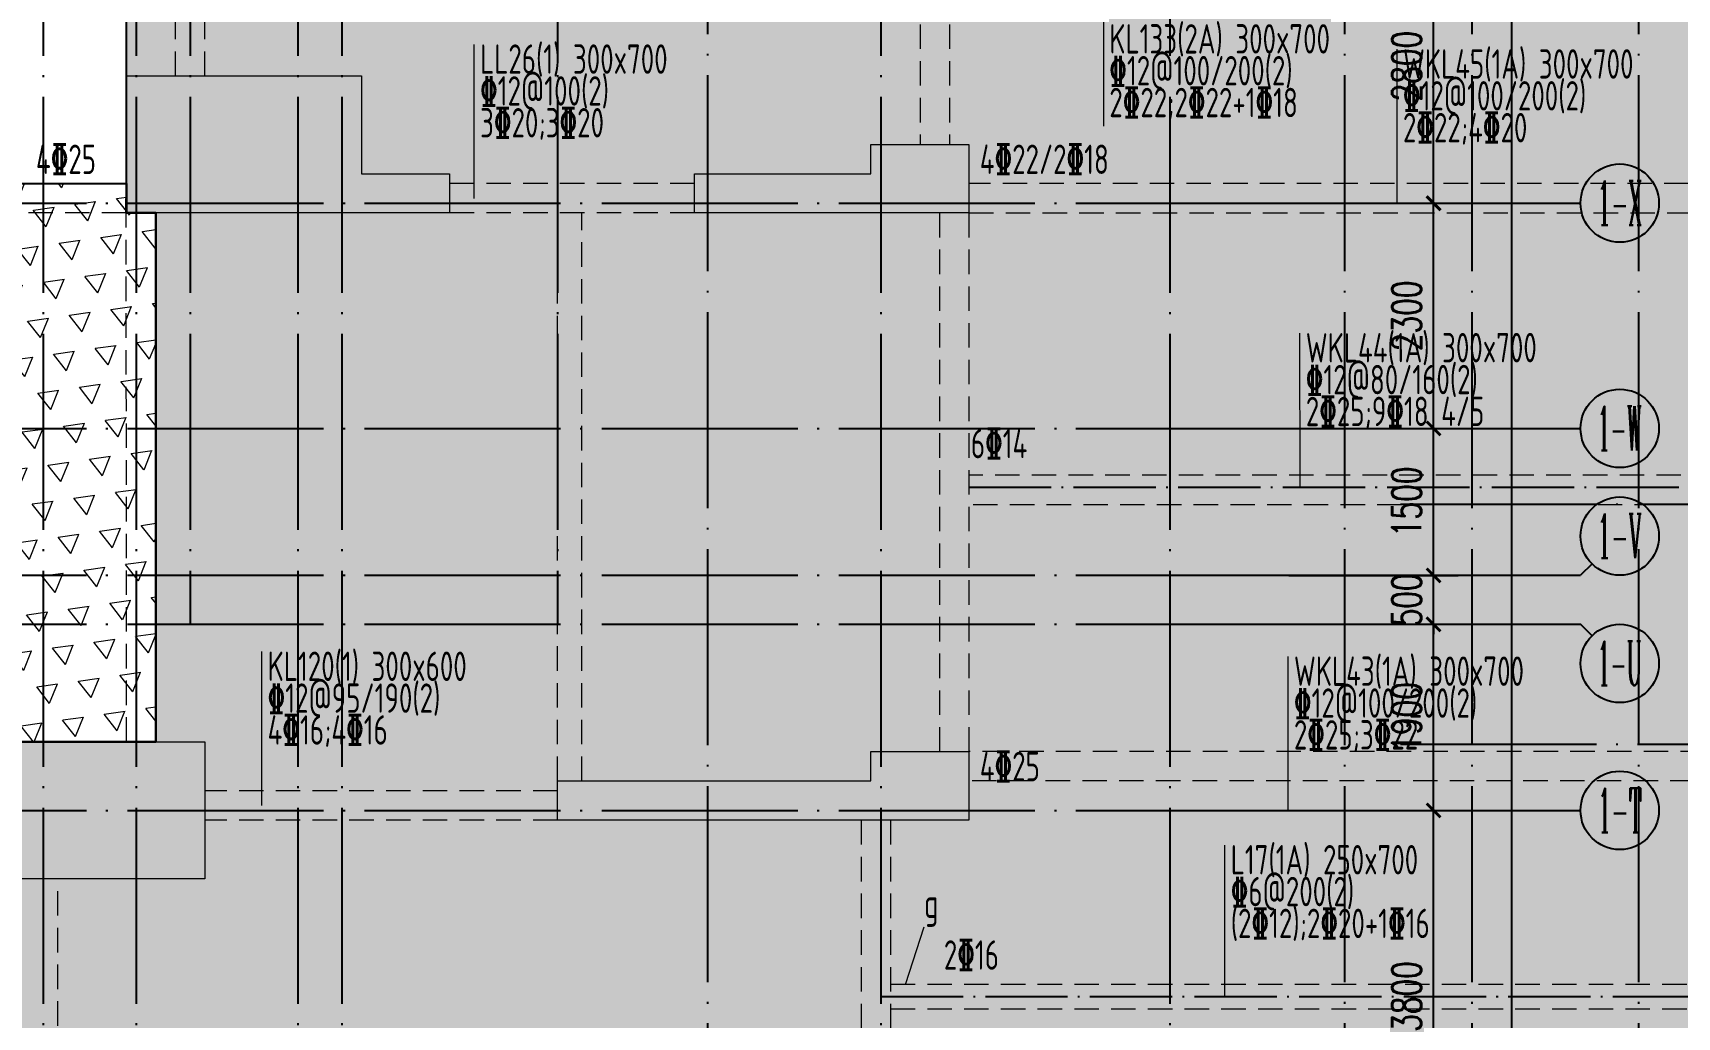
# Model space of a CAD drawing. Header units: millimetres. Extents: x 1089227 to 13101469, y 618865 to 10240562.
# Drawn here: x 3369642 to 3386423, y 4943264 to 4953314 of the extents above; entities that cross this region are included whole.
import ezdxf
from ezdxf.enums import TextEntityAlignment as Align

# ---------------------------------------------------------------- set-up
doc = ezdxf.new("R2010")
doc.units = ezdxf.units.MM
doc.header["$LTSCALE"] = 1000
doc.header["$PDMODE"] = 3
doc.header["$PDSIZE"] = 200
for name, pattern in [('DOTE', [2.42, 2, -0.2, 0.02, -0.2]), ('GB_DASHDOT3', [1.0675, 0.84, -0.105, 0.0175, -0.105]), ('HIDDEN', [0.375, 0.25, -0.125])]:
    doc.linetypes.add(name, pattern=pattern)
doc.layers.get('0').update_dxf_attribs({"linetype": 'CONTINUOUS'})
doc.layers.get('Defpoints').update_dxf_attribs({"linetype": 'CONTINUOUS'})
for name, color, linetype in [('AXIS', 3, 'CONTINUOUS'), ('AXIS_TEXT', 7, 'CONTINUOUS'), ('C-H', 8, 'CONTINUOUS'), ('DOTE', 1, 'DOTE'), ('S-GRID-DE', 11, 'GB_DASHDOT3'), ('降板范围', 7, 'CONTINUOUS')]:
    doc.layers.add(name, color=color, linetype=linetype)
for name, color, linetype, lineweight in [('S-BEAM-DASH', 4, 'HIDDEN', 0), ('S-SLAB-HATCH', 73, 'CONTINUOUS', 0), ('S-WALL', 31, 'CONTINUOUS', 0), ('梁原位标注', 7, 'CONTINUOUS', 18), ('梁名称编号', 2, 'CONTINUOUS', 18), ('梁标注引线', 2, 'CONTINUOUS', 18), ('梁集中标注', 2, 'CONTINUOUS', 18)]:
    doc.layers.add(name, color=color, linetype=linetype, lineweight=lineweight)
doc.styles.add('_TCH_AXIS', font='COMPLEX', dxfattribs={"bigfont": 'AllInOneBig.shx'})
doc.styles.add('_TCH_DIM_T3', font='SIMPLEX', dxfattribs={"width": 0.705882, "bigfont": 'AllInOneBig.shx'})
doc.styles.add('COMPLEX', font='COMPLEX', dxfattribs={"bigfont": 'AllInOneBig.shx'})
doc.styles.add('Style 1', font='yjkeng.shx', dxfattribs={"width": 0.7, "height": 300, "bigfont": 'yjkchn.shx'})
doc.dimstyles.new('_TCH_ARCH&&100', dxfattribs={"dimtxt": 297.5, "dimasz": 100, "dimexe": 250, "dimexo": 300, "dimgap": 126.25, "dimtad": 1, "dimdec": 0, "dimzin": 0, "dimdsep": 46, "dimtxsty": '_TCH_DIM_T3', "dimblk": 'ARCHTICK', "dimcen": 0.09, "dimclrt": 7, "dimazin": 2, "dimtfac": 1, "dimtdec": 0, "dimtix": 1, "dimtmove": 2, "dimatfit": 3, "dimfxl": 0, "dimtolj": 1, "dimtzin": 0, "dimarcsym": 0})

# ---------------------------------------------------------------- blocks, each defined once
blk = doc.blocks.new('_AXISO')
blk.add_circle((0, 0), 0.5)
at = {"layer": 'AXIS_TEXT', "style": 'COMPLEX', "width": 1.041667}
blk.add_attdef('A', text='', height=0.56, dxfattribs=at).set_placement((-0.25, -0.28), (0.25, -0.28), align=Align.FIT)
blk = doc.blocks.new('_ArchTick')
at = {"color": 0, "linetype": 'ByBlock', "const_width": 0.3}
blk.add_lwpolyline([(-0.71, -0.71), (0.71, 0.71)], dxfattribs=at)
blk = doc.blocks.new('*D294')
at = {"layer": 'AXIS', "color": 0, "lineweight": -2, "transparency": 16777216}
for p, q in [((-7567, 132263), (-5041, 132263)), ((-5291, 95763), (-5291, 132263)), ((-7567, 95763), (-5041, 95763))]:
    blk.add_line(p, q, dxfattribs=at)
at = {"layer": 'Defpoints', "color": 0, "transparency": 16777216}
for p in [(-7867, 132263), (-5291, 132263), (-7867, 95763)]:
    blk.add_point(p, dxfattribs=at)
at = {"layer": 'AXIS', "color": 0, "lineweight": -2, "transparency": 16777216, "xscale": 100, "yscale": 100, "zscale": 100}
for p, rotation in [((-5291, 132263), 90), ((-5291, 95763), 270)]:
    blk.add_blockref('_ArchTick', p, dxfattribs=dict(at, rotation=rotation))
at = {"layer": 'AXIS', "color": 7, "transparency": 16777216, "insert": (-5566, 114013), "char_height": 297.5, "attachment_point": 5, "rotation": 90, "style": '_TCH_DIM_T3'}
blk.add_mtext('\\A1;36500', dxfattribs=at)
blk = doc.blocks.new('*D311')
at = {"layer": 'AXIS', "color": 0, "lineweight": -2, "transparency": 16777216}
for p, q in [((-7567, 120163), (-5841, 120163)), ((-6091, 116363), (-6091, 120163)), ((-7567, 116363), (-5841, 116363))]:
    blk.add_line(p, q, dxfattribs=at)
at = {"layer": 'Defpoints', "color": 0, "transparency": 16777216}
for p in [(-7867, 120163), (-6091, 120163), (-7867, 116363)]:
    blk.add_point(p, dxfattribs=at)
at = {"layer": 'AXIS', "color": 0, "lineweight": -2, "transparency": 16777216, "xscale": 100, "yscale": 100, "zscale": 100}
for p, rotation in [((-6091, 120163), 90), ((-6091, 116363), 270)]:
    blk.add_blockref('_ArchTick', p, dxfattribs=dict(at, rotation=rotation))
at = {"layer": 'AXIS', "color": 7, "transparency": 16777216, "insert": (-6366, 118263), "char_height": 297.5, "attachment_point": 5, "rotation": 90, "style": '_TCH_DIM_T3'}
blk.add_mtext('\\A1;3800', dxfattribs=at)
blk = doc.blocks.new('*D312')
at = {"layer": 'AXIS', "color": 0, "lineweight": -2, "transparency": 16777216}
for p, q in [((-7567, 122063), (-5841, 122063)), ((-6091, 120163), (-6091, 122063)), ((-7567, 120163), (-5841, 120163))]:
    blk.add_line(p, q, dxfattribs=at)
at = {"layer": 'Defpoints', "color": 0, "transparency": 16777216}
for p in [(-7867, 122063), (-6091, 122063), (-7867, 120163)]:
    blk.add_point(p, dxfattribs=at)
at = {"layer": 'AXIS', "color": 0, "lineweight": -2, "transparency": 16777216, "xscale": 100, "yscale": 100, "zscale": 100}
for p, rotation in [((-6091, 122063), 90), ((-6091, 120163), 270)]:
    blk.add_blockref('_ArchTick', p, dxfattribs=dict(at, rotation=rotation))
at = {"layer": 'AXIS', "color": 7, "transparency": 16777216, "insert": (-6366, 121113), "char_height": 297.5, "attachment_point": 5, "rotation": 90, "style": '_TCH_DIM_T3'}
blk.add_mtext('\\A1;1900', dxfattribs=at)
blk = doc.blocks.new('*D313')
at = {"layer": 'AXIS', "color": 0, "lineweight": -2, "transparency": 16777216}
for p, q in [((-7567, 122563), (-5841, 122563)), ((-6091, 122563), (-6091, 122663)), ((-6091, 122063), (-6091, 122563)), ((-7567, 122063), (-5841, 122063)), ((-6091, 122063), (-6091, 121963))]:
    blk.add_line(p, q, dxfattribs=at)
at = {"layer": 'Defpoints', "color": 0, "transparency": 16777216}
for p in [(-7867, 122563), (-6091, 122563), (-7867, 122063)]:
    blk.add_point(p, dxfattribs=at)
at = {"layer": 'AXIS', "color": 0, "lineweight": -2, "transparency": 16777216, "xscale": 100, "yscale": 100, "zscale": 100}
for p, rotation in [((-6091, 122563), 270), ((-6091, 122063), 90)]:
    blk.add_blockref('_ArchTick', p, dxfattribs=dict(at, rotation=rotation))
at = {"layer": 'AXIS', "color": 7, "transparency": 16777216, "insert": (-6366, 122313), "char_height": 297.5, "attachment_point": 5, "rotation": 90, "style": '_TCH_DIM_T3'}
blk.add_mtext('\\A1;500', dxfattribs=at)
blk = doc.blocks.new('*D314')
at = {"layer": 'AXIS', "color": 0, "lineweight": -2, "transparency": 16777216}
for p, q in [((-7567, 124063), (-5841, 124063)), ((-6091, 122563), (-6091, 124063)), ((-7567, 122563), (-5841, 122563))]:
    blk.add_line(p, q, dxfattribs=at)
at = {"layer": 'Defpoints', "color": 0, "transparency": 16777216}
for p in [(-7867, 124063), (-6091, 124063), (-7867, 122563)]:
    blk.add_point(p, dxfattribs=at)
at = {"layer": 'AXIS', "color": 0, "lineweight": -2, "transparency": 16777216, "xscale": 100, "yscale": 100, "zscale": 100}
for p, rotation in [((-6091, 124063), 90), ((-6091, 122563), 270)]:
    blk.add_blockref('_ArchTick', p, dxfattribs=dict(at, rotation=rotation))
at = {"layer": 'AXIS', "color": 7, "transparency": 16777216, "insert": (-6366, 123313), "char_height": 297.5, "attachment_point": 5, "rotation": 90, "style": '_TCH_DIM_T3'}
blk.add_mtext('\\A1;1500', dxfattribs=at)
blk = doc.blocks.new('*D315')
at = {"layer": 'AXIS', "color": 0, "lineweight": -2, "transparency": 16777216}
for p, q in [((-7567, 126363), (-5841, 126363)), ((-6091, 124063), (-6091, 126363)), ((-7567, 124063), (-5841, 124063))]:
    blk.add_line(p, q, dxfattribs=at)
at = {"layer": 'Defpoints', "color": 0, "transparency": 16777216}
for p in [(-7867, 126363), (-6091, 126363), (-7867, 124063)]:
    blk.add_point(p, dxfattribs=at)
at = {"layer": 'AXIS', "color": 0, "lineweight": -2, "transparency": 16777216, "xscale": 100, "yscale": 100, "zscale": 100}
for p, rotation in [((-6091, 126363), 90), ((-6091, 124063), 270)]:
    blk.add_blockref('_ArchTick', p, dxfattribs=dict(at, rotation=rotation))
at = {"layer": 'AXIS', "color": 7, "transparency": 16777216, "insert": (-6366, 125213), "char_height": 297.5, "attachment_point": 5, "rotation": 90, "style": '_TCH_DIM_T3'}
blk.add_mtext('\\A1;2300', dxfattribs=at)
blk = doc.blocks.new('*D316')
at = {"layer": 'AXIS', "color": 0, "lineweight": -2, "transparency": 16777216}
for p, q in [((-7567, 129163), (-5841, 129163)), ((-6091, 126363), (-6091, 129163)), ((-7567, 126363), (-5841, 126363))]:
    blk.add_line(p, q, dxfattribs=at)
at = {"layer": 'Defpoints', "color": 0, "transparency": 16777216}
for p in [(-7867, 129163), (-6091, 129163), (-7867, 126363)]:
    blk.add_point(p, dxfattribs=at)
at = {"layer": 'AXIS', "color": 0, "lineweight": -2, "transparency": 16777216, "xscale": 100, "yscale": 100, "zscale": 100}
for p, rotation in [((-6091, 129163), 90), ((-6091, 126363), 270)]:
    blk.add_blockref('_ArchTick', p, dxfattribs=dict(at, rotation=rotation))
at = {"layer": 'AXIS', "color": 7, "transparency": 16777216, "insert": (-6366, 127763), "char_height": 297.5, "attachment_point": 5, "rotation": 90, "style": '_TCH_DIM_T3'}
blk.add_mtext('\\A1;2800', dxfattribs=at)
blk = doc.blocks.new('裙房轴网260428')
at = {"layer": 'DOTE', "color": 16, "linetype": 'DOTE'}
for p, q in [((-13500, 137349.7), (-13500, 33397.2)), ((-7000, 137349.7), (-7000, 37155.2)), ((-5701, 137349.7), (-5701, 38193.2)), ((-4000, 137349.7), (-4000, 38193.2)), ((-6429, 123288.5), (5500.5, 123288.5)), ((-6429, 120838.5), (5500.5, 120838.5))]:
    blk.add_line(p, q, dxfattribs=at)
blk = doc.blocks.new('QZ-TL-0808')
at = {"layer": 'C-H'}
for points in [[(20500, 31900), (22900, 31900), (22900, 30900), (23800, 30900), (23800, 30500), (20500, 30500)], [(26300, 30500), (26300, 30900), (28100, 30900), (28100, 31200), (29100, 31200), (29100, 30500)], [(19300, 25100), (21300, 25100), (21300, 23700), (19300, 23700)], [(24900, 24300), (24900, 24700), (28100, 24700), (28100, 25000), (29100, 25000), (29100, 24300)]]:
    blk.add_hatch(color=256, dxfattribs=at).paths.add_polyline_path(points)
at = {"layer": 'S-WALL'}
for points in [[(20500, 31900), (22900, 31900), (22900, 30900), (23800, 30900), (23800, 30500), (20500, 30500), (20500, 31900)], [(26300, 30500), (26300, 30900), (28100, 30900), (28100, 31200), (29100, 31200), (29100, 30500), (26300, 30500)], [(24900, 24300), (24900, 24700), (28100, 24700), (28100, 25000), (29100, 25000), (29100, 24300), (24900, 24300)]]:
    blk.add_lwpolyline(points, dxfattribs=at)
blk.add_lwpolyline([(19300, 25100), (21300, 25100), (21300, 23700), (19300, 23700)], close=True, dxfattribs=at)
blk = doc.blocks.new('1F柱网-0808')
blk.add_blockref('QZ-TL-0808', (144880, 148457))
blk = doc.blocks.new('2FJGBZ')
at = {"layer": 'S-SLAB-HATCH'}
h = blk.add_hatch(dxfattribs=at)
h.set_pattern_fill('FLEX', color=256, scale=50)
h.set_pattern_definition([(0, (-6326317.14, 1683260.45), (0, 317.5), [317.5, -317.5]), (45, (-6325999.64, 1683260.45), (2e-14, 317.500137), [79.375, -290.263, 79.375, -449.013])])
edge = h.paths.add_edge_path()
edge.add_line((162230, 169157), (162230, 173258))
edge.add_line((162230, 173258), (164180, 173258))
edge.add_line((164180, 173258), (164180, 173557))
edge.add_line((164180, 173557), (165681, 173557))
edge.add_line((165681, 173557), (165680, 178957))
edge.add_line((165680, 178957), (165380, 178957))
edge.add_line((165380, 178957), (165381, 179257))
edge.add_line((165381, 179257), (165380, 185057))
edge.add_line((165380, 185057), (165880, 185057))
edge.add_line((165880, 185057), (165880, 185457))
edge.add_line((165880, 185457), (165880, 185857))
edge.add_line((165880, 185857), (166580, 185857))
edge.add_line((166580, 185857), (169680, 185857))
edge.add_line((169680, 185857), (169680, 187082))
edge.add_line((169680, 187082), (189563, 187082))
edge.add_arc((189563, 186382), 700, 0, 90, ccw=False)
edge.add_line((190263, 186382), (190261, 179622))
edge.add_line((190261, 179622), (185090, 168953))
edge.add_line((185090, 168953), (182222, 161620))
edge.add_arc((181105, 162057), 1200, 270.0001, 338.6391, ccw=False)
edge.add_line((181105, 160857), (179111, 160857))
edge.add_line((179111, 160857), (179111, 160858))
edge.add_line((179111, 160858), (178611, 160858))
edge.add_line((178611, 160858), (178611, 160859))
edge.add_line((178611, 160859), (176230, 160857))
edge.add_line((176230, 160857), (176230, 161058))
edge.add_line((176230, 161058), (170882, 161058))
edge.add_line((170882, 161058), (167282, 161058))
edge.add_line((167282, 161058), (167280, 161658))
edge.add_line((167280, 161658), (166980, 161657))
edge.add_line((166980, 161657), (166980, 160757))
edge.add_line((166980, 160757), (167480, 160757))
edge.add_line((167480, 160757), (167480, 158757))
edge.add_line((167480, 158757), (161982, 158758))
edge.add_line((161982, 158758), (161982, 160158))
edge.add_line((161982, 160158), (164682, 160162))
edge.add_line((164682, 160162), (164682, 168757))
edge.add_line((164682, 168757), (165382, 168758))
edge.add_line((165382, 168758), (165382, 169158))
edge.add_line((165382, 169158), (162230, 169157))
h.paths.add_polyline_path([(184967, 186785), (181863, 186785), (181863, 181182), (184963, 181182)], flags=16)
h.paths.add_polyline_path([(187362, 184582), (187363, 186783), (185167, 186783), (185166, 184582)], flags=16)
h = blk.add_hatch(dxfattribs=at)
h.set_pattern_fill('TRIANG', color=256, scale=150, angle=8)
h.set_pattern_definition([(68.0000004, (-5457252.86, 1932872.46), (-263.88782, 337.761074), [214.3125, -214.3125]), (128.0000004, (-5457252.86, 1932872.46), (-424.45358, -59.653019), [214.3125, -214.3125]), (8.0000004, (-5457384.8, 1933041.34), (160.56576, 397.414093), [214.3125, -214.3125])])
h.paths.add_polyline_path([(155530, 179257), (165381, 179257), (165381, 178957), (165680, 178957), (165681, 173557), (164180, 173557), (164180, 173258), (162230, 173258), (162230, 169157), (161981, 169157), (161980, 168857), (159380, 168857), (159380, 169157), (157930, 169157), (157931, 173258), (155530, 173258), (155530, 173557), (155230, 173557), (155230, 178957), (155530, 178957)])
at = {"layer": 'S-BEAM-DASH'}
for p, q in [((165881, 180357), (165881, 184857)), ((166181, 180357), (166181, 184857)), ((173481, 181257), (173481, 179657)), ((173780, 181257), (173781, 179657)), ((165381, 179257), (155531, 179257)), ((171181, 179257), (168681, 179257)), ((185450, 179257), (173981, 179257)), ((165381, 178957), (155531, 178957)), ((165381, 173557), (165380, 178957)), ((165681, 173557), (165680, 178957)), ((171181, 178957), (168681, 178957)), ((169780, 173157), (169780, 178957)), ((170030, 173157), (170030, 178957)), ((173680, 178957), (173680, 173457)), ((173980, 178957), (173980, 173457)), ((173981, 178957), (185344, 178957)), ((184247, 176278), (173980, 176278)), ((184398, 175978), (173980, 175978)), ((183368, 173457), (173981, 173457)), ((169781, 173057), (166181, 173057)), ((183263, 173157), (173981, 173157)), ((169781, 172757), (166181, 172757)), ((172881, 172757), (172881, 169157)), ((173181, 172757), (173181, 169157)), ((164681, 169157), (164681, 172157)), ((173181, 171082), (182536, 171082)), ((173181, 170832), (182448, 170832))]:
    blk.add_line(p, q, dxfattribs=at)
at = {"layer": 'S-GRID-DE'}
for p, q in [((173980, 176157), (188582, 176157)), ((173080, 170957), (186061, 170957))]:
    blk.add_line(p, q, dxfattribs=at)
at = {"layer": '降板范围'}
blk.add_lwpolyline([(164180, 173557), (165681, 173557), (165680, 178957), (165380, 178957), (165381, 179257), (165380, 185057)], dxfattribs=at)
blk.add_lwpolyline([(155530, 179257), (165381, 179257), (165381, 178957), (165680, 178957), (165681, 173557), (164180, 173557), (164180, 173258), (162230, 173258), (162230, 169157), (161981, 169157), (161980, 168857), (159380, 168857), (159380, 169157), (157930, 169157), (157931, 173258), (155530, 173258), (155530, 173557), (155230, 173557), (155230, 178957), (155530, 178957)], close=True, dxfattribs=at)
blk.add_blockref('1F柱网-0808', (0, 0))
blk = doc.blocks.new('塔楼轴网260428')
at = {"layer": 'AXIS'}
for p, q in [((-7867.2, 126363.5), (-4590.7, 126363.5)), ((-7867.2, 124063.5), (-4590.7, 124063.5)), ((-4473.5, 122680.6), (-4590.7, 122563.5)), ((-7867.2, 122563.5), (-4590.7, 122563.5)), ((-7867.2, 122063.5), (-4590.7, 122063.5)), ((-4473.5, 121946.3), (-4590.7, 122063.5)), ((-7867.2, 120163.5), (-4590.7, 120163.5))]:
    blk.add_line(p, q, dxfattribs=at)
at = {"layer": 'DOTE', "color": 14}
for p, q in [((-20282.7, 137129.4), (-20282.7, 92559.7)), ((-19332.7, 137129.4), (-19332.7, 92559.7)), ((-18782.7, 137129.4), (-18782.7, 122063.9)), ((-17682.7, 137129.4), (-17682.7, 92559.7)), ((-17232.7, 137129.4), (-17232.7, 92559.7)), ((-15032.7, 137129.4), (-15032.7, 122063.5)), ((-11732.7, 137129.4), (-11732.7, 107563.5)), ((-8782.7, 137129.4), (-8782.7, 92559.7)), ((-41200.7, 126363.5), (-7867.2, 126363.5)), ((-41200.7, 124063.5), (-7867.2, 124063.5)), ((-41200.7, 122563.5), (-7867.2, 122563.5)), ((-41200.7, 122063.5), (-7867.2, 122063.5)), ((-41200.7, 120163.5), (-7867.2, 120163.5))]:
    blk.add_line(p, q, dxfattribs=at)
at = {"layer": 'AXIS'}
ref = blk.add_blockref('_AXISO', (-4190.7, 126363.5), dxfattribs=dict(at, xscale=800, yscale=800, zscale=800))
ref.add_attrib('A', '1-X', dxfattribs={"layer": 'AXIS_TEXT', "height": 452.55, "style": '_TCH_AXIS', "width": 0.355932}).set_placement((-4416.9, 126137.2), (-3964.4, 126137.2), align=Align.FIT)
ref = blk.add_blockref('_AXISO', (-4190.7, 124063.5), dxfattribs=dict(at, xscale=800, yscale=800, zscale=800))
ref.add_attrib('A', '1-W', dxfattribs={"layer": 'AXIS_TEXT', "height": 452.55, "style": '_TCH_AXIS', "width": 0.333333}).set_placement((-4416.9, 123837.2), (-3964.4, 123837.2), align=Align.FIT)
ref = blk.add_blockref('_AXISO', (-4190.7, 122963.5), dxfattribs=dict(at, xscale=800, yscale=800, zscale=800))
ref.add_attrib('A', '1-V', dxfattribs={"layer": 'AXIS_TEXT', "height": 452.55, "style": '_TCH_AXIS', "width": 0.355932}).set_placement((-4416.9, 122737.2), (-3964.4, 122737.2), align=Align.FIT)
ref = blk.add_blockref('_AXISO', (-4190.7, 121663.5), dxfattribs=dict(at, xscale=800, yscale=800, zscale=800))
ref.add_attrib('A', '1-U', dxfattribs={"layer": 'AXIS_TEXT', "height": 452.55, "style": '_TCH_AXIS', "width": 0.344262}).set_placement((-4416.9, 121437.2), (-3964.4, 121437.2), align=Align.FIT)
ref = blk.add_blockref('_AXISO', (-4190.7, 120163.5), dxfattribs=dict(at, xscale=800, yscale=800, zscale=800))
ref.add_attrib('A', '1-T', dxfattribs={"layer": 'AXIS_TEXT', "height": 452.55, "style": '_TCH_AXIS', "width": 0.375}).set_placement((-4416.9, 119937.2), (-3964.4, 119937.2), align=Align.FIT)
for p1, p2, distance, picture, middle in [((-7867.2, 95763.5), (-7867.2, 132263.5), -2576.5, '*D294', (-5565.7, 114013.5)), ((-7867.2, 126363.5), (-7867.2, 129163.5), -1776.5, '*D316', (-6365.7, 127763.5)), ((-7867.2, 124063.5), (-7867.2, 126363.5), -1776.5, '*D315', (-6365.7, 125213.5)), ((-7867.2, 122563.5), (-7867.2, 124063.5), -1776.5, '*D314', (-6365.7, 123313.5)), ((-7867.2, 122063.5), (-7867.2, 122563.5), -1776.5, '*D313', (-6365.7, 122313.5)), ((-7867.2, 120163.5), (-7867.2, 122063.5), -1776.5, '*D312', (-6365.7, 121113.5)), ((-7867.2, 116363.5), (-7867.2, 120163.5), -1776.5, '*D311', (-6365.7, 118263.5))]:
    dim = blk.add_aligned_dim(p1=p1, p2=p2, distance=distance, dimstyle='_TCH_ARCH&&100', dxfattribs=at)
    dim.commit()
    dim.dimension.update_dxf_attribs({"geometry": picture, "text_midpoint": middle})
blk = doc.blocks.new('04地块地下轴网260428')
for name in ['裙房轴网260428', '塔楼轴网260428']:
    blk.add_blockref(name, (0, 0))

msp = doc.modelspace()

# ---------------------------------------------------------------- linework, layer by layer
at = {"layer": '梁原位标注', "lineweight": 18}
msp.add_line((3378546.029, 4943598.311), (3378737.145, 4944186.507), dxfattribs=at)
at = {"layer": '梁标注引线', "color": 6, "lineweight": 18}
for p, q in [((3380568.059, 4953936.032), (3380568.059, 4952362.955)), ((3374146.029, 4951623.311), (3374146.029, 4953196.388)), ((3383564.648, 4951573.311), (3383564.648, 4953146.388)), ((3382574.52, 4948674.556), (3382572.604, 4950247.631)), ((3371977.168, 4945423.311), (3371977.168, 4946996.388)), ((3382451.951, 4945373.311), (3382451.951, 4946946.388))]:
    msp.add_line(p, q, dxfattribs=at)
at = {"layer": '梁标注引线', "color": 3, "lineweight": 18}
msp.add_line((3381806.924, 4943473.311), (3381806.924, 4945021.388), dxfattribs=at)

# ---------------------------------------------------------------- block references
for name, p in [('2FJGBZ', (3205215.02, 4772518.421)), ('04地块地下轴网260428', (3390028.145, 4825211.796))]:
    msp.add_blockref(name, p)

# ---------------------------------------------------------------- texts
at = {"layer": '梁原位标注', "style": 'Style 1', "width": 0.7}
msp.add_text('4%%13325', height=300, dxfattribs=at).set_placement((3370286.029, 4951783.313), align=Align.BOTTOM_RIGHT)
for s, p in [('4%%13322/2%%13318', (3379306.029, 4951783.311)), ('4%%13325', (3379306.029, 4945583.311)), ('2%%13316', (3378939.106, 4943658.311))]:
    msp.add_text(s, height=300, dxfattribs=at).set_placement(p, align=Align.BOTTOM_LEFT)
for s, rotation, p in [('6%%13314', 0.0698171, (3379215.048, 4948880.462)), ('g', 0, (3378737.145, 4944186.507))]:
    msp.add_text(s, height=300, rotation=rotation, dxfattribs=at).set_placement(p, align=Align.BOTTOM_LEFT)
at = {"layer": '梁名称编号', "color": 6, "style": 'Style 1', "width": 0.7}
msp.add_text('KL133(2A) 300x700', height=300, dxfattribs=at).set_placement((3380628.059, 4953012.955), align=Align.BOTTOM_LEFT)
for s, p in [('LL26(1) 300x700', (3374206.029, 4953196.388)), ('WKL45(1A) 300x700', (3383624.648, 4953146.388)), ('KL120(1) 300x600', (3372037.168, 4946996.388)), ('WKL43(1A) 300x700', (3382511.951, 4946946.388))]:
    msp.add_text(s, height=300, dxfattribs=at).set_placement(p, align=Align.TOP_LEFT)
msp.add_text('WKL44(1A) 300x700', height=300, rotation=0.0698171, dxfattribs=at).set_placement((3382632.604, 4950247.704), align=Align.TOP_LEFT)
at = {"layer": '梁名称编号', "color": 3, "style": 'Style 1', "width": 0.7}
msp.add_text('L17(1A) 250x700', height=300, dxfattribs=at).set_placement((3381866.924, 4945021.388), align=Align.TOP_LEFT)
at = {"layer": '梁集中标注', "color": 6, "style": 'Style 1', "width": 0.7}
for s, p in [('%%13212@100/200(2)', (3380628.059, 4952687.955)), ('2%%13322;2%%13322+1%%13318', (3380628.059, 4952362.955))]:
    msp.add_text(s, height=300, dxfattribs=at).set_placement(p, align=Align.BOTTOM_LEFT)
for s, p in [('%%13212@100(2)', (3374206.029, 4952871.388)), ('%%13212@100/200(2)', (3383624.648, 4952821.388)), ('3%%13320;3%%13320', (3374206.029, 4952546.388)), ('2%%13322;4%%13320', (3383624.648, 4952496.388)), ('%%13212@95/190(2)', (3372037.168, 4946671.388)), ('%%13212@100/200(2)', (3382511.951, 4946621.388)), ('4%%13316;4%%13316', (3372037.168, 4946346.388)), ('2%%13325;3%%13322', (3382511.951, 4946296.388))]:
    msp.add_text(s, height=300, dxfattribs=at).set_placement(p, align=Align.TOP_LEFT)
for s, p in [('%%13212@80/160(2)', (3382633, 4949922.705)), ('2%%13325;9%%13318 4/5', (3382633.396, 4949597.705))]:
    msp.add_text(s, height=300, rotation=0.0698171, dxfattribs=at).set_placement(p, align=Align.TOP_LEFT)
at = {"layer": '梁集中标注', "color": 3, "style": 'Style 1', "width": 0.7}
for s, p in [('%%1326@200(2)', (3381866.924, 4944696.388)), ('(2%%13312);2%%13320+1%%13316', (3381866.924, 4944371.388))]:
    msp.add_text(s, height=300, dxfattribs=at).set_placement(p, align=Align.TOP_LEFT)

doc.saveas('drawing.dxf')
